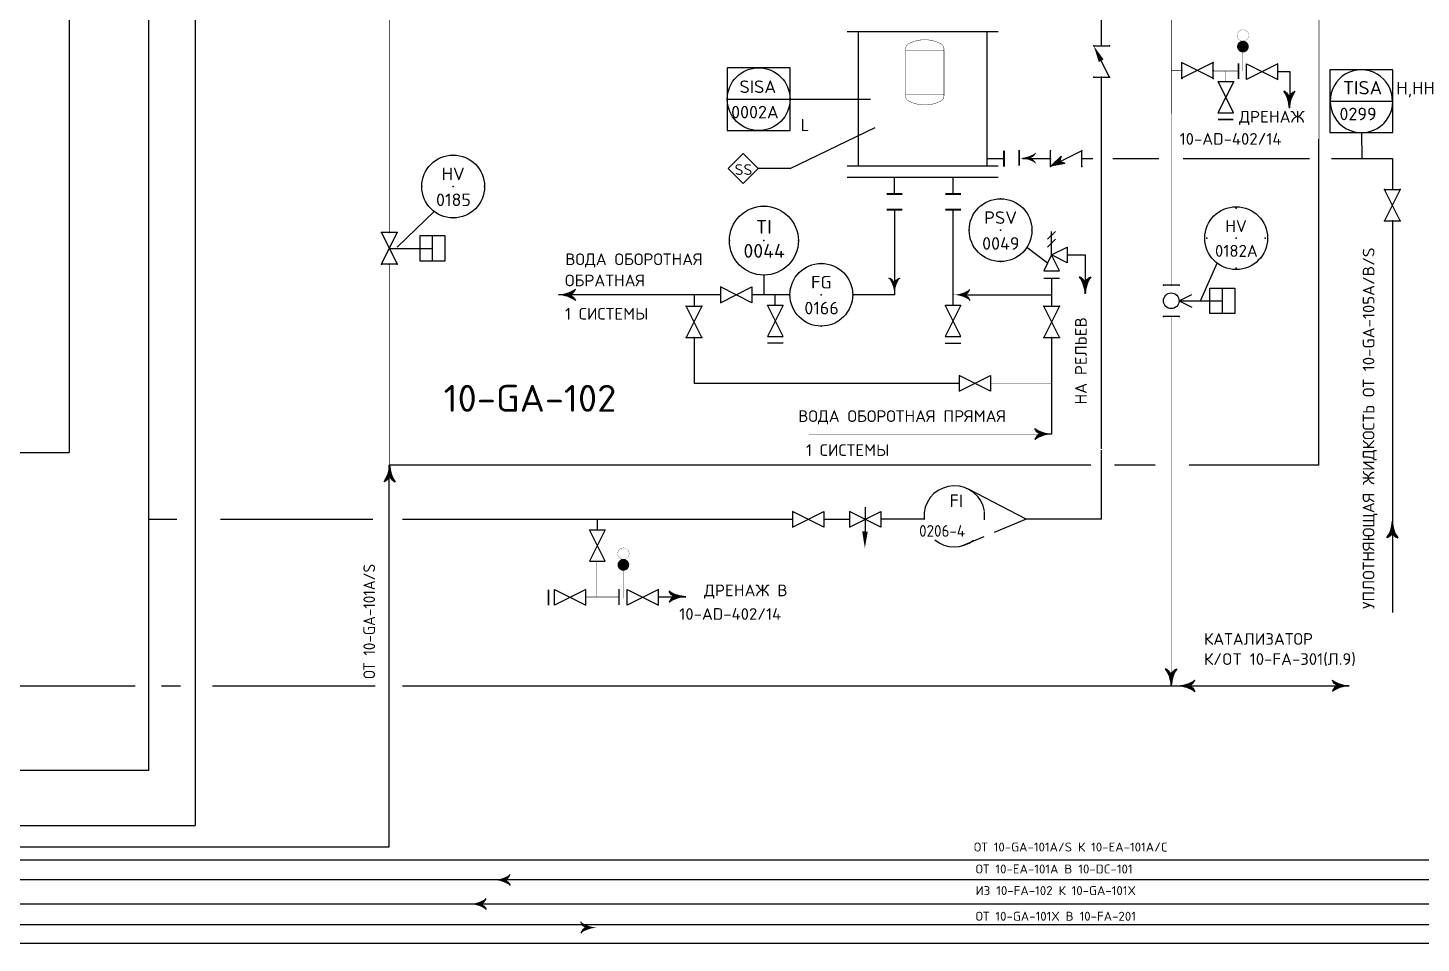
# Model space of a CAD drawing. Extents: x 270 to 589, y 86 to 206.
# Drawn here: x 354.51 to 370.06, y 90.26 to 100.47 of the extents above; entities that cross this region are included whole.
import ezdxf
from ezdxf.enums import TextEntityAlignment as Align

# ---------------------------------------------------------------- set-up
doc = ezdxf.new("R2010")
doc.units = 0
doc.header["$MEASUREMENT"] = 0
doc.linetypes.add('SDASH', pattern=[0.09375, 0.046875, -0.046875])
doc.layers.get('0').update_dxf_attribs({"linetype": 'CONTINUOUS'})
for name, color, linetype in [('IN-ATTRIBS', 7, 'CONTINUOUS'), ('IN-EQUIPMENT', 7, 'CONTINUOUS'), ('IN-INST-TAP', 7, 'CONTINUOUS'), ('IN-INSTRUMENT', 7, 'SDASH'), ('IN-MAJ-PROC', 3, 'CONTINUOUS'), ('IN-MIN-PROC', 7, 'CONTINUOUS')]:
    doc.layers.add(name, color=color, linetype=linetype)
doc.styles.add('ATTRIBS', font='SIMPLEX', dxfattribs={"width": 0.8, "height": 0.125})
doc.styles.add('NARROW', font='simplex', dxfattribs={"width": 0.75, "height": 0.1})
doc.styles.add('S1', font='SIMPLEX.shx')
doc.styles.add('SIMPLEX', font='SIMPLEX')
doc.styles.get("Standard").update_dxf_attribs({"font": 'GOST_B.TTF'})

# ---------------------------------------------------------------- blocks, each defined once
blk = doc.blocks.new('BUBTEXT')
at = {"layer": 'IN-ATTRIBS'}
for p in [(0, 0.25), (-0.25, 0), (0, 0), (0.25, 0), (0, -0.25)]:
    blk.add_point(p, dxfattribs=at)
at = {"layer": 'IN-ATTRIBS', "flags": 1}
for tag, style, width, p in [('IDNUM', 'ATTRIBS', 0.8, (0.009, 0.584)), ('DWGNO', 'ATTRIBS', 0.8, (0.003, 0.447)), ('FILENO', 'ATTRIBS', 0.8, (-0.003, 0.311)), ('LOC', 'ATTRIBS', 0.8, (-0.08, -0.422)), ('SIG', 'ATTRIBS', 0.8, (-0.087, -0.563)), ('INSTALL', 'ATTRIBS', 0.8, (-0.087, -0.699)), ('SERV', 'ATTRIBS', 0.8, (-0.083, -0.838)), ('DATE', 'ATTRIBS', 0.8, (-0.088, -0.969)), ('DES', 'NARROW', 0.75, (-0.087, -1.102)), ('CSYS', 'NARROW', 0.75, (-0.087, -1.243))]:
    blk.add_attdef(tag, text='', height=0.1, dxfattribs=dict(at, style=style, width=width)).set_placement(p, align=Align.CENTER)
at = {"layer": 'IN-ATTRIBS', "style": 'ATTRIBS', "flags": 1}
blk.add_attdef('SYSCDI', text='', height=0.1, dxfattribs=at).set_placement((-0.312, 0.312), align=Align.RIGHT)
at = {"layer": 'IN-ATTRIBS', "style": 'S1'}
for tag, p in [('XT', (0.324, 0.257)), ('A1', (0.323, 0.115)), ('A2', (0.323, -0.035)), ('A3', (0.323, -0.185)), ('RES', (0.323, -0.342))]:
    blk.add_attdef(tag, p, '', height=0.1, dxfattribs=at)
at = {"layer": 'IN-ATTRIBS', "style": 'ATTRIBS'}
blk.add_attdef('SYSCDV', text='', height=0.1, dxfattribs=at).set_placement((-0.312, 0.141), align=Align.RIGHT)
at = {"layer": 'IN-ATTRIBS', "style": 'S1'}
for tag, p in [('INSTTYPE', (0, 0.05)), ('TAGNUM', (0.002, -0.156)), ('MD', (0.402, -0.565)), ('SZ', (0.402, -0.696))]:
    blk.add_attdef(tag, text='', height=0.1, dxfattribs=at).set_placement(p, align=Align.CENTER)
blk = doc.blocks.new('VALVTEXT')
at = {"layer": 'IN-ATTRIBS'}
for p in [(0, 0.0625), (0, 0), (0.25, 0.0625), (0.25, 0), (0, -0.0625), (0.25, -0.0625)]:
    blk.add_point(p, dxfattribs=at)
at = {"layer": 'IN-ATTRIBS', "style": 'S1', "flags": 1}
for tag, p in [('IDNUM', (0.125, 0.5625)), ('DWGNO', (0.125, 0.4375)), ('FILENO', (0.125, 0.3125))]:
    blk.add_attdef(tag, text='', height=0.1, dxfattribs=at).set_placement(p, align=Align.CENTER)
at = {"layer": 'IN-ATTRIBS', "style": 'S1'}
for tag, p in [('MODE', (0.125, 0.078125)), ('SIZE', (0.125, -0.1875))]:
    blk.add_attdef(tag, text='', height=0.1, dxfattribs=at).set_placement(p, align=Align.CENTER)

msp = doc.modelspace()

# ---------------------------------------------------------------- hatches: boundary and pattern name
at = {"linetype": 'CONTINUOUS'}
h = msp.add_hatch(dxfattribs=at)
h.set_pattern_fill('ANSI31', color=2, scale=0.0014, style=0)
h.set_pattern_definition([(45, (173.27423927, 90.75425836), (-0.0001237436867, 0.0001237436867), [])])
edge = h.paths.add_edge_path()
edge.add_line((365.925, 98.924), (366.04, 99.036))
edge.add_line((366.04, 99.036), (366.023, 98.977))
edge.add_line((366.023, 98.977), (366.083, 98.96))
edge.add_line((366.083, 98.96), (365.925, 98.928))

# ---------------------------------------------------------------- linework, layer by layer
at = {"color": 3, "linetype": 'CONTINUOUS'}
for p, q in [((354.974, 101.152), (354.974, 95.73)), ((352.792, 95.73), (354.974, 95.73)), ((352.834, 91.188), (355.148, 91.188)), ((355.148, 91.188), (357.466, 91.188)), ((357.466, 91.188), (368.91, 91.188)), ((368.91, 91.188), (379.243, 91.188)), ((272.97, 90.695), (379.449, 90.695)), ((347.55, 90.466), (355.172, 90.466)), ((355.172, 90.466), (356.495, 90.466)), ((356.495, 90.466), (364.549, 90.466)), ((364.549, 90.466), (369.32, 90.466)), ((369.32, 90.466), (377.956, 90.466))]:
    msp.add_line(p, q, dxfattribs=at)
at = {"color": 5, "linetype": 'CONTINUOUS'}
for p, q in [((356.379, 100.877), (356.379, 91.569)), ((365.934, 97.673), (365.934, 97.364)), ((361.945, 97.491), (361.945, 97.364)), ((361.945, 97.014), (361.945, 96.502)), ((365.934, 97.014), (365.934, 95.937)), ((352.831, 91.569), (356.379, 91.569))]:
    msp.add_line(p, q, dxfattribs=at)
at = {"color": 2}
for p, q in [((366.405, 100.267), (366.58, 100.267)), ((367.966, 99.872), (367.79, 99.522)), ((367.964, 99.522), (367.791, 99.872)), ((367.791, 99.872), (367.966, 99.872)), ((367.79, 99.522), (367.964, 99.522)), ((366.273, 99.097), (365.923, 98.922)), ((365.923, 98.922), (365.923, 99.097)), ((366.273, 98.922), (366.273, 99.097)), ((359.027, 97.869), (359.027, 98.149)), ((365.89, 98.11), (365.978, 98.198)), ((365.89, 98.023), (365.978, 98.11)), ((365.934, 97.935), (365.934, 98.198)), ((358.545, 98.009), (359.027, 98.009)), ((365.934, 97.935), (365.846, 97.76)), ((365.934, 97.935), (366.109, 98.023)), ((366.109, 97.848), (365.934, 97.935)), ((366.021, 97.76), (365.934, 97.935)), ((366.109, 98.023), (366.109, 97.848)), ((365.846, 97.76), (366.021, 97.76)), ((367.357, 97.599), (367.182, 97.599)), ((367.838, 97.564), (367.838, 97.284)), ((362.938, 97.375), (362.763, 97.025)), ((362.763, 97.375), (362.938, 97.375)), ((362.938, 97.025), (362.763, 97.375)), ((364.923, 97.374), (364.748, 97.024)), ((364.748, 97.374), (364.923, 97.374)), ((364.923, 97.024), (364.748, 97.374)), ((367.357, 97.424), (367.838, 97.424)), ((367.357, 97.249), (367.182, 97.249)), ((362.763, 97.025), (362.938, 97.025)), ((364.748, 97.024), (364.923, 97.024)), ((362.763, 96.954), (362.938, 96.954)), ((364.748, 96.953), (364.923, 96.953)), ((363.853, 95.122), (363.853, 94.85))]:
    msp.add_line(p, q, dxfattribs=at)
at = {"linetype": 'CONTINUOUS'}
msp.add_line((362.316, 99.673), (363.016, 99.673), dxfattribs=at)
at = {"color": 7, "linetype": 'CONTINUOUS'}
for p, q in [((369.392, 99.3), (369.396, 99.01)), ((362.494, 99.067), (362.327, 98.9)), ((362.494, 99.067), (362.662, 98.9)), ((362.494, 98.733), (362.327, 98.9)), ((362.494, 98.733), (362.662, 98.9)), ((363.016, 98.9), (362.662, 98.9)), ((366.109, 97.935), (366.309, 97.935)), ((366.309, 97.935), (366.309, 97.503)), ((367.357, 97.424), (367.5, 97.494)), ((367.357, 97.424), (367.5, 97.353)), ((365.65, 94.986), (365.295, 94.838)), ((365.179, 94.79), (364.93, 94.686))]:
    msp.add_line(p, q, dxfattribs=at)
at = {"color": 2, "linetype": 'CONTINUOUS'}
for p, q in [((365.925, 98.924), (366.04, 99.036)), ((366.04, 99.036), (366.023, 98.977)), ((366.083, 98.96), (365.925, 98.928)), ((366.023, 98.977), (366.083, 98.96))]:
    msp.add_line(p, q, dxfattribs=at)
at = {"color": 6, "linetype": 'CONTINUOUS'}
msp.add_line((271.084, 90.258), (567.702, 90.258, 0.558), dxfattribs=at)
at = {"color": 2}
for points, const_width in [([(368.133, 100.384, 1), (368.005, 100.385, 1)], 0.0025), ([(368.101, 100.259, 1), (368.036, 100.26, 1)], 0.065), ([(361.093, 94.603, -1), (361.221, 94.603, -1)], 0.0025), ([(361.124, 94.478, -1), (361.189, 94.478, -1)], 0.065)]:
    msp.add_lwpolyline(points, format="xyb", close=True, dxfattribs=dict(at, const_width=const_width))
msp.add_lwpolyline([(362.316, 100.023), (362.316, 99.323), (363.016, 99.323), (363.016, 100.023)], close=True)
msp.add_lwpolyline([(366.405, 99.917), (366.58, 99.917), (366.487, 100.102)], dxfattribs=at)
for points in [[(367.738, 100.081), (367.388, 99.906), (367.388, 100.081), (367.738, 99.906)], [(368.108, 100.069), (368.458, 99.894), (368.458, 100.069), (368.108, 99.894)], [(369.823, 98.315), (369.648, 98.665), (369.823, 98.665), (369.648, 98.315)], [(358.458, 97.834), (358.633, 98.184), (358.458, 98.184), (358.633, 97.834)], [(359.167, 97.869), (359.167, 98.149), (358.887, 98.149), (358.887, 97.869)], [(362.24, 97.403), (362.59, 97.578), (362.59, 97.403), (362.24, 97.578)], [(367.978, 97.564), (367.978, 97.284), (367.698, 97.284), (367.698, 97.564)], [(362.033, 97.014), (361.858, 97.364), (362.033, 97.364), (361.858, 97.014)], [(366.021, 97.014), (365.846, 97.364), (366.021, 97.364), (365.846, 97.014)], [(364.903, 96.414), (365.253, 96.589), (365.253, 96.414), (364.903, 96.589)], [(363.042, 94.898), (363.392, 95.073), (363.392, 94.898), (363.042, 95.073)], [(363.678, 94.898), (364.028, 95.073), (364.028, 94.898), (363.678, 95.073)], [(360.954, 94.518), (360.779, 94.868), (360.954, 94.868), (360.779, 94.518)], [(360.388, 94.202), (360.738, 94.027), (360.738, 94.202), (360.388, 94.027)], [(361.199, 94.203), (361.549, 94.028), (361.549, 94.203), (361.199, 94.028)]]:
    msp.add_lwpolyline(points, close=True, dxfattribs=at)
at = {"color": 7}
for points in [[(369.74, 99.372), (369.74, 100.001), (369.04, 100.001), (369.04, 99.372)], [(369.04, 99.372), (369.04, 99.3), (369.74, 99.3), (369.74, 99.372)]]:
    msp.add_lwpolyline(points, dxfattribs=at)
at = {"color": 5}
for points in [[(368.587, 99.699, 0.206864), (368.525, 99.762, 0.206864)], [(368.587, 99.574, 0.150368), (368.525, 99.762, 0.150368)], [(368.587, 99.699, -0.206864), (368.65, 99.762, -0.206864)], [(364.18, 97.616, 0.206864), (364.118, 97.678, 0.206864)], [(364.18, 97.616, -0.206864), (364.243, 97.678, -0.206864)], [(366.309, 97.503, 0.150368), (366.246, 97.691, 0.150368)], [(366.309, 97.628, 0.206864), (366.246, 97.691, 0.206864)], [(366.309, 97.628, -0.206864), (366.371, 97.691, -0.206864)], [(360.434, 97.491, 0.150368), (360.622, 97.553, 0.150368)], [(360.559, 97.491, 0.206864), (360.622, 97.553, 0.206864)], [(360.559, 97.491, -0.206864), (360.622, 97.428, -0.206864)], [(364.96, 97.491, 0.206864), (365.023, 97.553, 0.206864)], [(364.96, 97.491, -0.206864), (365.023, 97.428, -0.206864)], [(365.809, 95.937, -0.206864), (365.746, 96)], [(365.809, 95.937, 0.206864), (365.746, 95.875)], [(365.934, 95.937, 0.150368), (365.746, 95.875)], [(358.549, 95.467, -0.206864), (358.486, 95.405, -0.206864)], [(358.549, 95.592, 0.150368), (358.611, 95.405, 0.150368)], [(358.549, 95.467, 0.206864), (358.611, 95.405, 0.206864)], [(369.736, 94.84, -0.206864), (369.673, 94.778)], [(369.736, 94.965, 0.150368), (369.798, 94.778)], [(369.736, 94.84, 0.206864), (369.798, 94.778)], [(361.854, 94.122, -0.150368), (361.667, 94.185, -0.150368)], [(361.729, 94.122, -0.206864), (361.667, 94.185, -0.206864)], [(361.729, 94.122, 0.206864), (361.667, 94.06, 0.206864)], [(367.269, 93.254, 0.206864), (367.206, 93.317)], [(367.269, 93.129, 0.150368), (367.206, 93.317)], [(367.269, 93.254, -0.206864), (367.331, 93.317)], [(367.345, 93.129, -0.150368), (367.533, 93.067)], [(367.47, 93.129, 0.206864), (367.533, 93.192)], [(367.47, 93.129, -0.206864), (367.533, 93.067)], [(369.129, 93.129, -0.206864), (369.067, 93.192)], [(369.254, 93.129, 0.150368), (369.067, 93.067)], [(369.129, 93.129, 0.206864), (369.067, 93.067)]]:
    msp.add_lwpolyline(points, format="xyb", dxfattribs=at)
at = {"color": 6}
for points, const_width in [([(365.403, 99.097), (365.403, 98.922)], 0.021), ([(365.215, 99.01), (365.403, 99.01)], 0.015), ([(364.18, 98.803), (364.18, 98.616)], 0.015), ([(364.835, 98.803), (364.835, 98.616)], 0.015), ([(364.268, 98.616), (364.093, 98.616)], 0.021), ([(364.923, 98.616), (364.748, 98.616)], 0.021)]:
    msp.add_lwpolyline(points, dxfattribs=dict(at, const_width=const_width))
at = {"color": 5, "const_width": 0.021}
msp.add_lwpolyline([(365.573, 99.105), (365.573, 98.93)], dxfattribs=at)
at = {"color": 2, "const_width": 0.005}
msp.add_lwpolyline([(361.157, 94.416), (361.157, 94.103)], dxfattribs=at)
for centre in [(362.666, 99.673), (363.365, 97.491)]:
    msp.add_circle(centre, 0.35)
at = {"color": 7, "linetype": 'CONTINUOUS'}
for centre, radius in [((359.258, 98.699), 0.35), ((365.365, 98.212), 0.35), ((362.724, 98.095), 0.385), ((367.993, 98.123), 0.35)]:
    msp.add_circle(centre, radius, dxfattribs=at)
at = {"color": 2}
msp.add_circle((367.269, 97.424), 0.0875, dxfattribs=at)
at = {"color": 7}
for centre, radius, start, end in [((369.39, 99.655), 0.346, 358.9546, 180.7153), ((369.392, 99.648), 0.348, 179.5312, 0.4688)]:
    msp.add_arc(centre, radius, start, end, dxfattribs=at)
at = {"color": 5}
for centre, start, end in [((368.923, 99.567), 144.4623, 178.6678), ((366.645, 97.495), 144.4623, 178.6678), ((360.426, 97.155), 54.4623, 88.6678), ((365.942, 96.273), 234.4623, 268.6678), ((358.213, 95.6), 324.4623, 358.6678), ((369.4, 94.973), 324.4623, 358.6678), ((361.862, 93.787), 91.3322, 125.5377), ((367.605, 93.121), 144.4623, 178.6678), ((367.338, 93.465), 271.3322, 305.5377), ((369.262, 93.465), 234.4623, 268.6678)]:
    msp.add_arc(centre, 0.336, start, end, dxfattribs=at)
at = {"color": 2}
for points in [[(366.461, 100.087), (366.405, 100.267), (366.514, 100.117)], [(363.821, 94.852), (363.851, 94.665), (363.883, 94.849)]]:
    msp.add_solid(points, dxfattribs=at)
at = {"color": 5}
for points in [[(368.546, 99.728), (368.541, 99.754), (368.525, 99.762)], [(368.563, 99.692), (368.556, 99.743), (368.546, 99.728), (368.541, 99.754)], [(368.576, 99.654), (368.569, 99.73), (368.563, 99.692), (368.556, 99.743)], [(368.584, 99.614), (368.579, 99.716), (368.576, 99.654), (368.569, 99.73)], [(368.587, 99.574), (368.587, 99.699), (368.584, 99.614), (368.579, 99.716)], [(368.587, 99.574), (368.587, 99.699), (368.591, 99.614), (368.595, 99.716)], [(368.591, 99.614), (368.595, 99.716), (368.599, 99.654), (368.606, 99.73)], [(368.599, 99.654), (368.606, 99.73), (368.611, 99.692), (368.619, 99.743)], [(368.611, 99.692), (368.619, 99.743), (368.628, 99.728), (368.633, 99.754)], [(368.628, 99.728), (368.633, 99.754), (368.65, 99.762)], [(365.575, 99.016), (365.7, 99.016), (365.615, 99.019), (365.716, 99.024)], [(365.615, 99.019), (365.716, 99.024), (365.654, 99.027), (365.731, 99.034)], [(365.654, 99.027), (365.731, 99.034), (365.692, 99.04), (365.744, 99.047)], [(365.692, 99.04), (365.744, 99.047), (365.729, 99.057), (365.754, 99.062)], [(365.729, 99.057), (365.754, 99.062), (365.762, 99.078)], [(365.575, 99.016), (365.7, 99.016), (365.615, 99.012), (365.716, 99.008)], [(365.615, 99.012), (365.716, 99.008), (365.654, 99.004), (365.731, 98.997)], [(365.654, 99.004), (365.731, 98.997), (365.692, 98.992), (365.744, 98.984)], [(365.692, 98.992), (365.744, 98.984), (365.729, 98.975), (365.754, 98.97)], [(365.729, 98.975), (365.754, 98.97), (365.762, 98.953)], [(364.139, 97.644), (364.134, 97.67), (364.118, 97.678)], [(364.156, 97.608), (364.149, 97.66), (364.139, 97.644), (364.134, 97.67)], [(364.169, 97.57), (364.162, 97.647), (364.156, 97.608), (364.149, 97.66)], [(364.177, 97.531), (364.172, 97.632), (364.169, 97.57), (364.162, 97.647)], [(364.18, 97.491), (364.18, 97.616), (364.177, 97.531), (364.172, 97.632)], [(364.18, 97.491), (364.18, 97.616), (364.184, 97.531), (364.189, 97.632)], [(364.184, 97.531), (364.189, 97.632), (364.192, 97.57), (364.199, 97.647)], [(364.192, 97.57), (364.199, 97.647), (364.205, 97.608), (364.212, 97.66)], [(364.205, 97.608), (364.212, 97.66), (364.222, 97.644), (364.227, 97.67)], [(364.222, 97.644), (364.227, 97.67), (364.243, 97.678)], [(366.268, 97.657), (366.263, 97.683), (366.246, 97.691)], [(366.285, 97.62), (366.277, 97.672), (366.268, 97.657), (366.263, 97.683)], [(366.297, 97.582), (366.29, 97.659), (366.285, 97.62), (366.277, 97.672)], [(366.306, 97.543), (366.301, 97.644), (366.297, 97.582), (366.29, 97.659)], [(366.309, 97.503), (366.309, 97.628), (366.306, 97.543), (366.301, 97.644)], [(366.309, 97.503), (366.309, 97.628), (366.312, 97.543), (366.317, 97.644)], [(366.312, 97.543), (366.317, 97.644), (366.32, 97.582), (366.327, 97.659)], [(366.32, 97.582), (366.327, 97.659), (366.333, 97.62), (366.34, 97.672)], [(366.333, 97.62), (366.34, 97.672), (366.35, 97.657), (366.355, 97.683)], [(366.35, 97.657), (366.355, 97.683), (366.371, 97.691)], [(360.434, 97.491), (360.559, 97.491), (360.474, 97.494), (360.575, 97.499)], [(360.434, 97.491), (360.559, 97.491), (360.474, 97.488), (360.575, 97.483)], [(360.474, 97.494), (360.575, 97.499), (360.513, 97.502), (360.59, 97.509)], [(360.474, 97.488), (360.575, 97.483), (360.513, 97.479), (360.59, 97.472)], [(360.513, 97.502), (360.59, 97.509), (360.551, 97.515), (360.603, 97.522)], [(360.513, 97.479), (360.59, 97.472), (360.551, 97.467), (360.603, 97.459)], [(360.551, 97.515), (360.603, 97.522), (360.588, 97.532), (360.614, 97.537)], [(360.551, 97.467), (360.603, 97.459), (360.588, 97.45), (360.614, 97.445)], [(360.588, 97.532), (360.614, 97.537), (360.622, 97.553)], [(364.835, 97.491), (364.96, 97.491), (364.875, 97.494), (364.977, 97.499)], [(364.835, 97.491), (364.96, 97.491), (364.875, 97.488), (364.977, 97.483)], [(364.875, 97.494), (364.977, 97.499), (364.915, 97.502), (364.991, 97.509)], [(364.875, 97.488), (364.977, 97.483), (364.915, 97.479), (364.991, 97.472)], [(364.915, 97.502), (364.991, 97.509), (364.953, 97.515), (365.004, 97.522)], [(364.915, 97.479), (364.991, 97.472), (364.953, 97.467), (365.004, 97.459)], [(364.953, 97.515), (365.004, 97.522), (364.989, 97.532), (365.015, 97.537)], [(364.953, 97.467), (365.004, 97.459), (364.989, 97.45), (365.015, 97.445)], [(364.989, 97.532), (365.015, 97.537), (365.023, 97.553)], [(360.588, 97.45), (360.614, 97.445), (360.622, 97.428)], [(364.989, 97.45), (365.015, 97.445), (365.023, 97.428)], [(365.78, 95.979), (365.754, 95.984), (365.746, 96)], [(365.816, 95.962), (365.765, 95.969), (365.78, 95.979), (365.754, 95.984)], [(365.816, 95.913), (365.765, 95.906), (365.78, 95.896), (365.754, 95.891)], [(365.855, 95.949), (365.778, 95.956), (365.816, 95.962), (365.765, 95.969)], [(365.855, 95.926), (365.778, 95.919), (365.816, 95.913), (365.765, 95.906)], [(365.894, 95.941), (365.792, 95.946), (365.855, 95.949), (365.778, 95.956)], [(365.894, 95.934), (365.792, 95.929), (365.855, 95.926), (365.778, 95.919)], [(365.934, 95.937), (365.809, 95.937), (365.894, 95.941), (365.792, 95.946)], [(365.934, 95.937), (365.809, 95.937), (365.894, 95.934), (365.792, 95.929)], [(365.78, 95.896), (365.754, 95.891), (365.746, 95.875)], [(358.525, 95.475), (358.517, 95.423), (358.508, 95.439), (358.503, 95.413)], [(358.537, 95.513), (358.53, 95.436), (358.525, 95.475), (358.517, 95.423)], [(358.545, 95.552), (358.541, 95.451), (358.537, 95.513), (358.53, 95.436)], [(358.549, 95.592), (358.549, 95.467), (358.545, 95.552), (358.541, 95.451)], [(358.549, 95.592), (358.549, 95.467), (358.552, 95.552), (358.557, 95.451)], [(358.552, 95.552), (358.557, 95.451), (358.56, 95.513), (358.567, 95.436)], [(358.56, 95.513), (358.567, 95.436), (358.573, 95.475), (358.58, 95.423)], [(358.573, 95.475), (358.58, 95.423), (358.59, 95.439), (358.595, 95.413)], [(358.508, 95.439), (358.503, 95.413), (358.486, 95.405)], [(358.59, 95.439), (358.595, 95.413), (358.611, 95.405)], [(369.712, 94.848), (369.704, 94.797), (369.694, 94.812), (369.689, 94.786)], [(369.724, 94.886), (369.717, 94.809), (369.712, 94.848), (369.704, 94.797)], [(369.732, 94.925), (369.728, 94.824), (369.724, 94.886), (369.717, 94.809)], [(369.736, 94.965), (369.736, 94.84), (369.732, 94.925), (369.728, 94.824)], [(369.736, 94.965), (369.736, 94.84), (369.739, 94.925), (369.744, 94.824)], [(369.739, 94.925), (369.744, 94.824), (369.747, 94.886), (369.754, 94.809)], [(369.747, 94.886), (369.754, 94.809), (369.76, 94.848), (369.767, 94.797)], [(369.76, 94.848), (369.767, 94.797), (369.777, 94.812), (369.782, 94.786)], [(369.694, 94.812), (369.689, 94.786), (369.673, 94.778)], [(369.777, 94.812), (369.782, 94.786), (369.798, 94.778)], [(361.701, 94.164), (361.675, 94.169), (361.667, 94.185)], [(361.701, 94.081), (361.675, 94.076), (361.667, 94.06)], [(361.737, 94.147), (361.685, 94.154), (361.701, 94.164), (361.675, 94.169)], [(361.737, 94.098), (361.685, 94.091), (361.701, 94.081), (361.675, 94.076)], [(361.775, 94.134), (361.698, 94.141), (361.737, 94.147), (361.685, 94.154)], [(361.775, 94.111), (361.698, 94.104), (361.737, 94.098), (361.685, 94.091)], [(361.814, 94.126), (361.713, 94.131), (361.775, 94.134), (361.698, 94.141)], [(361.814, 94.119), (361.713, 94.114), (361.775, 94.111), (361.698, 94.104)], [(361.854, 94.122), (361.729, 94.122), (361.814, 94.126), (361.713, 94.131)], [(361.854, 94.122), (361.729, 94.122), (361.814, 94.119), (361.713, 94.114)], [(367.227, 93.283), (367.222, 93.309), (367.206, 93.317)], [(367.245, 93.246), (367.237, 93.298), (367.227, 93.283), (367.222, 93.309)], [(367.257, 93.208), (367.25, 93.285), (367.245, 93.246), (367.237, 93.298)], [(367.265, 93.169), (367.261, 93.27), (367.257, 93.208), (367.25, 93.285)], [(367.269, 93.129), (367.269, 93.254), (367.265, 93.169), (367.261, 93.27)], [(367.269, 93.129), (367.269, 93.254), (367.272, 93.169), (367.277, 93.27)], [(367.272, 93.169), (367.277, 93.27), (367.28, 93.208), (367.287, 93.285)], [(367.28, 93.208), (367.287, 93.285), (367.293, 93.246), (367.3, 93.298)], [(367.293, 93.246), (367.3, 93.298), (367.31, 93.283), (367.315, 93.309)], [(367.31, 93.283), (367.315, 93.309), (367.331, 93.317)], [(367.385, 93.132), (367.487, 93.137), (367.425, 93.14), (367.501, 93.148)], [(367.385, 93.126), (367.487, 93.121), (367.425, 93.118), (367.501, 93.11)], [(367.425, 93.14), (367.501, 93.148), (367.463, 93.153), (367.514, 93.161)], [(367.425, 93.118), (367.501, 93.11), (367.463, 93.105), (367.514, 93.098)], [(367.463, 93.153), (367.514, 93.161), (367.499, 93.17), (367.525, 93.175)], [(367.499, 93.17), (367.525, 93.175), (367.533, 93.192)], [(369.101, 93.17), (369.075, 93.175), (369.067, 93.192)], [(369.137, 93.153), (369.086, 93.161), (369.101, 93.17), (369.075, 93.175)], [(369.175, 93.14), (369.098, 93.148), (369.137, 93.153), (369.086, 93.161)], [(369.175, 93.118), (369.098, 93.11), (369.137, 93.105), (369.086, 93.098)], [(369.215, 93.132), (369.113, 93.137), (369.175, 93.14), (369.098, 93.148)], [(369.215, 93.126), (369.113, 93.121), (369.175, 93.118), (369.098, 93.11)], [(369.254, 93.129), (369.129, 93.129), (369.215, 93.132), (369.113, 93.137)], [(369.254, 93.129), (369.129, 93.129), (369.215, 93.126), (369.113, 93.121)], [(367.463, 93.105), (367.514, 93.098), (367.499, 93.088), (367.525, 93.083)], [(367.499, 93.088), (367.525, 93.083), (367.533, 93.067)], [(369.101, 93.088), (369.075, 93.083), (369.067, 93.067)], [(369.137, 93.105), (369.086, 93.098), (369.101, 93.088), (369.075, 93.083)]]:
    msp.add_solid(points, dxfattribs=at)
at = {"layer": 'IN-ATTRIBS', "color": 2}
for p in [(358.458, 98.184), (358.545, 98.184), (358.633, 98.184), (358.458, 97.834), (358.545, 97.834), (358.633, 97.834), (367.182, 97.599), (367.269, 97.599), (367.357, 97.599), (367.182, 97.249), (367.357, 97.249)]:
    msp.add_point(p, dxfattribs=at)
at = {"layer": 'IN-EQUIPMENT', "color": 2}
for p, q in [((366.021, 97.673), (365.846, 97.673)), ((361.111, 94.033), (361.111, 94.208))]:
    msp.add_line(p, q, dxfattribs=at)
at = {"layer": 'IN-EQUIPMENT', "color": 6, "const_width": 0.015}
for points in [[(363.653, 100.428), (365.34, 100.428)], [(363.653, 98.928), (365.34, 98.928)], [(363.653, 98.803), (365.34, 98.803)]]:
    msp.add_lwpolyline(points, dxfattribs=at)
at = {"layer": 'IN-EQUIPMENT', "color": 6}
for points, const_width in [([(363.778, 100.428), (363.778, 98.928, 0.040397)], 0.015), ([(365.215, 98.928), (365.215, 100.428, 0.267949)], 0.015), ([(364.733, 100.216, 0.31172), (364.697, 100.293, 0.242718), (364.34, 100.293, 0.267949), (364.303, 100.228), (364.303, 100.216, 0.267949)], 0.0045), ([(364.303, 100.216), (364.303, 99.729, 0.037289)], 0.0045), ([(364.734, 100.216), (364.303, 100.216, 0.037289)], 0.0045), ([(364.734, 99.729), (364.734, 100.216, 0.247338)], 0.0045), ([(364.733, 99.729, -0.31172), (364.697, 99.652, -0.242718), (364.34, 99.652, -0.267949), (364.303, 99.717), (364.303, 99.729, -0.267949)], 0.0045), ([(364.734, 99.729), (364.303, 99.729, 0.037289)], 0.0045)]:
    msp.add_lwpolyline(points, format="xyb", dxfattribs=dict(at, const_width=const_width))
at = {"layer": 'IN-EQUIPMENT', "color": 2, "const_width": 0.021}
for points in [[(368.02, 99.899), (368.02, 100.074)], [(367.963, 99.447), (367.79, 99.447)], [(360.321, 94.202), (360.321, 94.027)]]:
    msp.add_lwpolyline(points, dxfattribs=at)
at = {"layer": 'IN-EQUIPMENT', "color": 5, "const_width": 0.021}
for points in [[(364.268, 98.441), (364.093, 98.441)], [(364.923, 98.441), (364.748, 98.441)]]:
    msp.add_lwpolyline(points, dxfattribs=at)
at = {"layer": 'IN-INST-TAP', "color": 5}
for p, q in [((355.864, 94.986), (356.174, 94.986)), ((356.661, 94.986), (358.362, 94.986)), ((358.692, 94.986), (363.042, 94.986)), ((363.392, 94.986), (363.678, 94.986))]:
    msp.add_line(p, q, dxfattribs=at)
at = {"layer": 'IN-MAJ-PROC', "color": 5, "linetype": 'CONTINUOUS'}
for p, q in [((366.492, 100.267), (366.492, 100.677)), ((366.492, 97.898), (366.492, 99.917)), ((366.492, 95.771), (366.492, 97.914)), ((366.492, 94.986), (366.492, 95.756)), ((361.549, 94.122), (361.854, 94.122))]:
    msp.add_line(p, q, dxfattribs=at)
at = {"layer": 'IN-MAJ-PROC', "color": 3}
for p, q in [((355.148, 90.963), (353.546, 90.963)), ((357.466, 90.963), (355.148, 90.963)), ((368.757, 90.963), (357.466, 90.963)), ((379.279, 90.963), (368.757, 90.963))]:
    msp.add_line(p, q, dxfattribs=at)
for points in [[(359.831, 90.963, 0.206864), (359.893, 91.026)], [(359.831, 90.963, -0.206864), (359.893, 90.901)], [(359.562, 90.695, 0.206864), (359.624, 90.757)], [(359.562, 90.695, -0.206864), (359.624, 90.632)], [(360.744, 90.431, -0.206864), (360.681, 90.494)], [(360.744, 90.431, 0.206864), (360.681, 90.369)]]:
    msp.add_lwpolyline(points, format="xyb", dxfattribs=at)
at = {"layer": 'IN-MAJ-PROC', "color": 7, "linetype": 'CONTINUOUS'}
for start, end in [(9.5345, 172.834), (229.9733, 308.7942)]:
    msp.add_arc((364.85, 95.019), 0.341, start, end, dxfattribs=at)
at = {"layer": 'IN-MAJ-PROC', "color": 3}
for points in [[(359.706, 90.963), (359.831, 90.963), (359.746, 90.966), (359.847, 90.971)], [(359.706, 90.963), (359.831, 90.963), (359.746, 90.96), (359.847, 90.955)], [(359.746, 90.966), (359.847, 90.971), (359.785, 90.975), (359.862, 90.982)], [(359.746, 90.96), (359.847, 90.955), (359.785, 90.952), (359.862, 90.945)], [(359.785, 90.975), (359.862, 90.982), (359.823, 90.987), (359.874, 90.995)], [(359.785, 90.952), (359.862, 90.945), (359.823, 90.939), (359.874, 90.932)], [(359.823, 90.987), (359.874, 90.995), (359.859, 91.004), (359.885, 91.009)], [(359.823, 90.939), (359.874, 90.932), (359.859, 90.922), (359.885, 90.917)], [(359.859, 91.004), (359.885, 91.009), (359.893, 91.026)], [(359.859, 90.922), (359.885, 90.917), (359.893, 90.901)], [(359.437, 90.695), (359.562, 90.695), (359.476, 90.698), (359.578, 90.703)], [(359.437, 90.695), (359.562, 90.695), (359.476, 90.691), (359.578, 90.687)], [(359.476, 90.698), (359.578, 90.703), (359.516, 90.706), (359.593, 90.713)], [(359.476, 90.691), (359.578, 90.687), (359.516, 90.683), (359.593, 90.676)], [(359.516, 90.706), (359.593, 90.713), (359.554, 90.719), (359.605, 90.726)], [(359.516, 90.683), (359.593, 90.676), (359.554, 90.671), (359.605, 90.663)], [(359.554, 90.719), (359.605, 90.726), (359.59, 90.736), (359.616, 90.741)], [(359.554, 90.671), (359.605, 90.663), (359.59, 90.654), (359.616, 90.649)], [(359.59, 90.736), (359.616, 90.741), (359.624, 90.757)], [(359.59, 90.654), (359.616, 90.649), (359.624, 90.632)], [(360.715, 90.473), (360.689, 90.478), (360.681, 90.494)], [(360.752, 90.455), (360.7, 90.463), (360.715, 90.473), (360.689, 90.478)], [(360.715, 90.39), (360.689, 90.385), (360.681, 90.369)], [(360.752, 90.407), (360.7, 90.4), (360.715, 90.39), (360.689, 90.385)], [(360.79, 90.443), (360.713, 90.45), (360.752, 90.455), (360.7, 90.463)], [(360.79, 90.42), (360.713, 90.413), (360.752, 90.407), (360.7, 90.4)], [(360.829, 90.435), (360.728, 90.439), (360.79, 90.443), (360.713, 90.45)], [(360.829, 90.428), (360.728, 90.423), (360.79, 90.42), (360.713, 90.413)], [(360.869, 90.431), (360.744, 90.431), (360.829, 90.435), (360.728, 90.439)], [(360.869, 90.431), (360.744, 90.431), (360.829, 90.428), (360.728, 90.423)]]:
    msp.add_solid(points, dxfattribs=at)
at = {"layer": 'IN-MIN-PROC', "color": 5}
for p, q in [((355.864, 92.184), (355.864, 100.945)), ((368.458, 99.982), (368.591, 99.982)), ((368.591, 99.982), (368.591, 99.716)), ((368.917, 97.912), (368.917, 99.228)), ((365.608, 99.01), (365.929, 99.01)), ((366.273, 99.01), (366.396, 99.01)), ((366.616, 99.01), (367.132, 99.01)), ((367.403, 99.01), (368.811, 99.01)), ((369.056, 99.01), (369.736, 99.01)), ((369.736, 99.01), (369.736, 98.665)), ((364.18, 98.441), (364.18, 97.491)), ((364.835, 97.491), (364.835, 98.441)), ((369.736, 98.315), (369.736, 93.946)), ((368.917, 95.589), (368.917, 98.03)), ((362.24, 97.491), (360.559, 97.491)), ((362.85, 97.375), (362.85, 97.491)), ((363.965, 97.491), (363.715, 97.491)), ((364.185, 97.491), (363.808, 97.491)), ((364.835, 97.374), (364.835, 97.489)), ((364.971, 97.491), (365.934, 97.491)), ((364.903, 96.502), (361.945, 96.502)), ((358.545, 91.334), (358.545, 95.592)), ((366.372, 95.589), (358.549, 95.592)), ((367.089, 95.589), (366.635, 95.589)), ((368.917, 95.589), (367.47, 95.589)), ((360.867, 94.868), (360.867, 94.986)), ((364.521, 94.986), (364.028, 94.986)), ((366.492, 94.986), (365.65, 94.986)), ((353.31, 93.129), (355.148, 93.129)), ((355.148, 93.129), (355.709, 93.129)), ((356.002, 93.129), (356.214, 93.129)), ((356.572, 93.129), (358.386, 93.129)), ((358.692, 93.129), (369.254, 93.129)), ((355.148, 92.184), (353.294, 92.184)), ((355.864, 92.184), (355.148, 92.184)), ((352.836, 91.332), (358.545, 91.334))]:
    msp.add_line(p, q, dxfattribs=at)
at = {"layer": 'IN-MIN-PROC'}
for p, q in [((363.016, 99.673), (363.913, 99.673)), ((363.016, 98.9), (363.965, 99.356)), ((359.046, 98.42), (358.632, 98.021)), ((365.659, 98.023), (365.89, 97.848)), ((367.597, 97.424), (367.781, 97.845)), ((362.724, 97.71), (362.724, 97.491)), ((365.65, 94.986), (365.007, 95.321)), ((364.511, 95.058), (364.511, 94.983)), ((365.182, 95.071), (365.182, 94.98))]:
    msp.add_line(p, q, dxfattribs=at)
at = {"layer": 'IN-MIN-PROC', "color": 7, "linetype": 'CONTINUOUS'}
msp.add_line((369.04, 99.651), (369.74, 99.651), dxfattribs=at)
at = {"layer": 'IN-MIN-PROC', "color": 5, "linetype": 'CONTINUOUS'}
msp.add_line((363.015, 97.491), (362.59, 97.491), dxfattribs=at)
at = {"layer": 'IN-MIN-PROC', "color": 5, "const_width": 0.005}
for points in [[(358.545, 98.184), (358.545, 100.903)], [(367.269, 98.494), (367.27, 100.677)], [(368.917, 99.228), (368.917, 100.557)], [(367.269, 99.991), (367.391, 99.991)], [(368.02, 99.987), (367.738, 99.987)], [(367.879, 99.872), (367.879, 99.987)], [(367.269, 97.599), (367.269, 98.494)], [(358.545, 95.589), (358.545, 97.834)], [(364.835, 97.491), (364.835, 97.488)], [(367.269, 95.215), (367.269, 97.249)], [(365.934, 96.501), (365.253, 96.502)], [(365.934, 95.937), (363.229, 95.937)], [(367.269, 93.129), (367.269, 95.215)], [(360.86, 94.12), (360.86, 94.518)], [(360.86, 94.12), (360.735, 94.12)], [(361.111, 94.12), (360.86, 94.12)]]:
    msp.add_lwpolyline(points, dxfattribs=at)
at = {"layer": 'IN-MIN-PROC', "color": 2}
for points, const_width in [([(368.068, 99.988), (368.068, 100.227)], 0.005), ([(367.879, 99.872), (367.879, 99.872)], 0.007)]:
    msp.add_lwpolyline(points, dxfattribs=dict(at, const_width=const_width))

# ---------------------------------------------------------------- block references
at = {"layer": 'IN-INST-TAP', "color": 2, "xscale": 1.4, "yscale": 1.4, "zscale": 1.4, "rotation": 180}
msp.add_blockref('VALVTEXT', (366.273, 99.01), dxfattribs=at)
at = {"layer": 'IN-INSTRUMENT', "zscale": 1.4}
for p, xscale, yscale, values in [((359.258, 98.699), 1.4, 1.4, {'INSTTYPE': 'HV', 'TAGNUM': '0185'}), ((367.993, 98.123), 1.3, 1.34, {'INSTTYPE': 'HV', 'TAGNUM': '0182A'})]:
    msp.add_blockref('BUBTEXT', p, dxfattribs=dict(at, xscale=xscale, yscale=yscale)).add_auto_attribs(values)
at = {"layer": 'IN-INSTRUMENT', "color": 7, "xscale": 1.4, "yscale": 1.4, "zscale": 1.4}
for p, values in [((365.365, 98.212), {'INSTTYPE': 'PSV', 'TAGNUM': '0049'}), ((363.365, 97.491), {'INSTTYPE': 'FG', 'TAGNUM': '0166'})]:
    msp.add_blockref('BUBTEXT', p, dxfattribs=at).add_auto_attribs(values)
at = {"layer": 'IN-INSTRUMENT', "color": 7}
ref = msp.add_blockref('BUBTEXT', (362.724, 98.095), dxfattribs=dict(at, xscale=1.54, yscale=1.54, zscale=1.54))
ref.add_attrib('INSTTYPE', 'TI', dxfattribs={"layer": 'IN-ATTRIBS', "height": 0.154, "style": 'S1'}).set_placement((362.724, 98.172), align=Align.CENTER)
ref.add_attrib('TAGNUM', '0044', dxfattribs={"layer": 'IN-ATTRIBS', "height": 0.154, "style": 'S1'}).set_placement((362.727, 97.904), align=Align.CENTER)
at = {"layer": 'IN-MAJ-PROC', "color": 2, "xscale": 1.4, "yscale": 1.4, "zscale": 1.4, "rotation": 270}
msp.add_blockref('VALVTEXT', (366.492, 100.267), dxfattribs=at)
at = {"layer": 'IN-MIN-PROC', "color": 2, "xscale": 1.4, "yscale": 1.4, "zscale": 1.4, "rotation": 180}
msp.add_blockref('VALVTEXT', (367.738, 99.993), dxfattribs=at)
at = {"layer": 'IN-MIN-PROC', "color": 7, "xscale": 1.4, "yscale": 1.4, "zscale": 1.4, "rotation": 90}
for p in [(369.736, 98.315), (361.945, 97.014), (365.934, 97.014)]:
    msp.add_blockref('VALVTEXT', p, dxfattribs=at)

# ---------------------------------------------------------------- texts
at = {"color": 7, "linetype": 'CONTINUOUS'}
for s, height, style, p in [('SISA', 0.14, 'SIMPLEX', (362.452, 99.742)), ('0002A', 0.14, 'S1', (362.359, 99.459)), ('SS', 0.12, 'S1', (362.398, 98.828)), ('FI', 0.14, 'S1', (364.795, 95.123))]:
    msp.add_text(s, height=height, dxfattribs=dict(at, style=style)).set_placement(p)
at = {"color": 1, "linetype": 'CONTINUOUS'}
for s, height, style, p in [('ДРЕНАЖ', 0.13, 'S1', (368.026, 99.412)), ('10-AD-402/14', 0.13, 'S1', (367.362, 99.165)), ('ВОДА ОБОРОТНАЯ ', 0.13, 'S1', (360.508, 97.822)), ('ОБРАТНАЯ', 0.13, 'S1', (360.505, 97.586)), ('1 СИСТЕМЫ', 0.13, 'S1', (360.505, 97.214)), ('ВОДА ОБОРОТНАЯ ПРЯМАЯ', 0.13, 'S1', (363.107, 96.072)), ('1 СИСТЕМЫ', 0.13, 'S1', (363.194, 95.693)), ('ДРЕНАЖ В', 0.13, 'SIMPLEX', (362.056, 94.128)), ('10-AD-402/14', 0.13, 'SIMPLEX', (361.78, 93.865)), ('ОТ 10-GA-101A/S К 10-EA-101A/C', 0.1, 'S1', (365.067, 91.28)), ('ОТ 10-EA-101A B 10-DC-101', 0.1, 'S1', (365.086, 91.035)), ('ИЗ 10-FA-102 К 10-GA-101X', 0.1, 'S1', (365.086, 90.794)), ('ОТ 10-GA-101X B 10-FA-201 ', 0.1, 'S1', (365.086, 90.508))]:
    msp.add_text(s, height=height, dxfattribs=dict(at, style=style)).set_placement(p)
at = {"linetype": 'CONTINUOUS'}
msp.add_text('L', height=0.136, dxfattribs=at).set_placement((363.136, 99.318))
at = {"color": 1, "linetype": 'CONTINUOUS'}
for s, style, p in [('УПЛОТНЯЮЩАЯ ЖИДКОСТЬ ОТ 10-GA-105A/B/S', 'SIMPLEX', (369.536, 93.986)), ('НА РЕЛЬЕВ', 'S1', (366.326, 96.266))]:
    msp.add_text(s, height=0.13, rotation=90, dxfattribs=dict(at, style=style)).set_placement(p)
at = {"color": 4, "linetype": 'CONTINUOUS', "style": 'S1'}
msp.add_text('10-GA-102', height=0.3, dxfattribs=at).set_placement((359.151, 96.186))
at = {"color": 7, "linetype": 'CONTINUOUS', "style": 'S1', "width": 0.9}
msp.add_text('0206-4', height=0.13, dxfattribs=at).set_placement((364.456, 94.792))
at = {"layer": 'IN-MAJ-PROC', "color": 1, "linetype": 'CONTINUOUS', "style": 'S1', "width": 0.9}
msp.add_text(' ОТ 10-GA-101A/S', height=0.13, rotation=90, dxfattribs=at).set_placement((358.386, 93.129))
at = {"layer": 'IN-MAJ-PROC', "color": 1, "linetype": 'CONTINUOUS', "style": 'S1'}
for s, p in [('КАТАЛИЗАТОР', (367.634, 93.586)), ('К/OT 10-FA-301(Л.9)', (367.634, 93.362))]:
    msp.add_text(s, height=0.13, dxfattribs=at).set_placement(p)
at = {"layer": 'IN-MIN-PROC', "color": 7, "linetype": 'CONTINUOUS', "style": 'SIMPLEX'}
for s, height, p in [('TISA', 0.15, (369.185, 99.726)), ('H,HH', 0.14, (369.781, 99.726)), ('0299', 0.14, (369.146, 99.438))]:
    msp.add_text(s, height=height, dxfattribs=at).set_placement(p)

doc.saveas('drawing.dxf')
